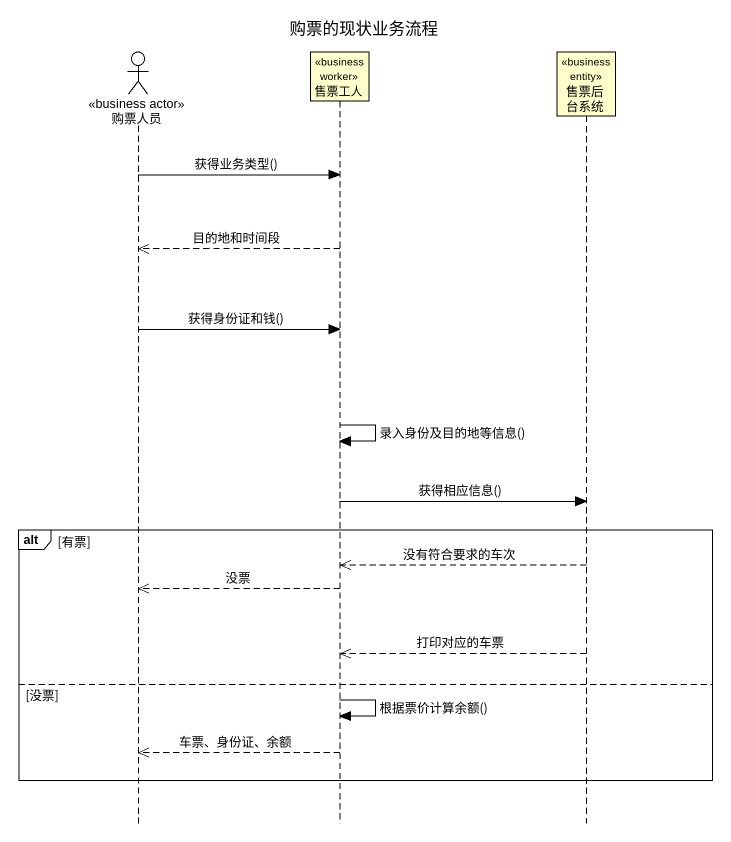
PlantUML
@startuml
title 购票的现状业务流程
hide footbox
actor 购票人员 <<business actor>>
participant 售票工人 <<business worker>>
participant 售票后台系统 <<business entity>>

购票人员 -> 售票工人 : 获得业务类型()
售票工人 -->> 购票人员 : 目的地和时间段
购票人员 -> 售票工人 : 获得身份证和钱()
售票工人 -> 售票工人 : 录入身份及目的地等信息()
售票工人 -> 售票后台系统 : 获得相应信息()
alt 有票
  售票后台系统 -->> 售票工人 : 没有符合要求的车次
  售票工人 -->> 购票人员 : 没票
  售票后台系统 -->> 售票工人 : 打印对应的车票
else 没票
  售票工人 -> 售票工人 : 根据票价计算余额()
  售票工人 -->> 购票人员 : 车票、身份证、余额
end
@enduml
